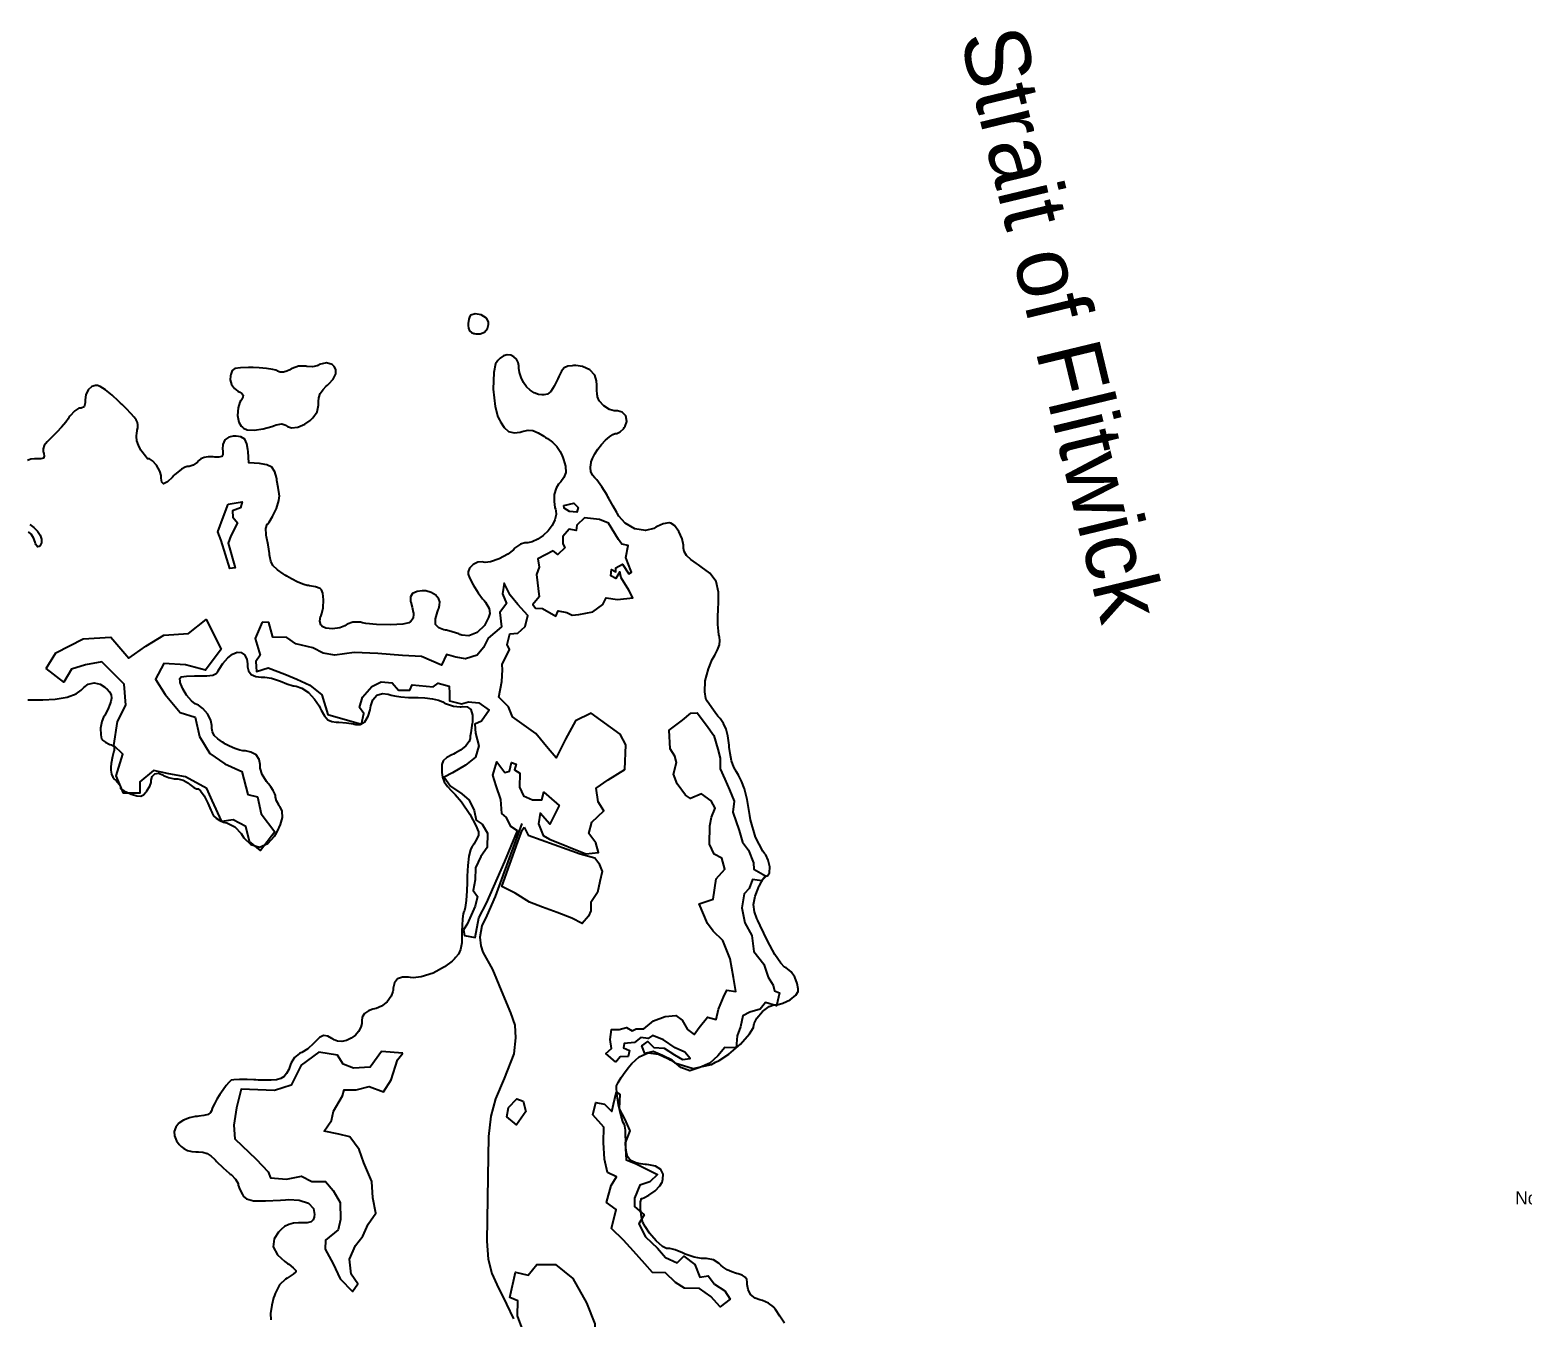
# Model space of a CAD drawing. Extents: x 0 to 24000, y 0 to 24000.
# Drawn here: x 3831 to 6137, y 6531 to 8519 of the extents above; entities that cross this region are included whole.
import ezdxf

# ---------------------------------------------------------------- set-up
doc = ezdxf.new("R2010")
doc.units = 0
for name, color, linetype in [('01B-LandmassTidal', 7, 'Continuous'), ('02-WoodedArea', 7, 'Continuous'), ('03D-BuiltUpIndustrial', 7, 'Continuous'), ('04B-RoadClassC', 7, 'Continuous'), ('08-NamesFeatureBuilt', 7, 'Continuous'), ('08-NamesWaterbodyLarge', 7, 'Continuous')]:
    doc.layers.add(name, color=color, linetype=linetype)

msp = doc.modelspace()

# ---------------------------------------------------------------- linework, layer by layer
at = {"layer": '01B-LandmassTidal'}
for points in [[(4511.1, 8077), (4510.7, 8076.7), (4509.1, 8072.1), (4508.3, 8065.8), (4508.3, 8063.7), (4508.3, 8062.3), (4508.8, 8058.2), (4510.4, 8054.3), (4513.4, 8051.7), (4516.9, 8050.3), (4518.1, 8049.9), (4520.1, 8049.4), (4526.6, 8049.4), (4533.5, 8052.2), (4538, 8057.9), (4539.7, 8064), (4539.7, 8066), (4539.7, 8067.9), (4536.4, 8073.7), (4528.5, 8078.8), (4519, 8080.3), (4512.5, 8078.4)], [(4275.9, 8000.9), (4274.9, 8000.4), (4267.5, 7998.7), (4259, 7999), (4257.4, 7999.4), (4255.5, 7999.8), (4245.9, 7999.6), (4236.3, 7996.2), (4234.3, 7995), (4232.8, 7994.1), (4228, 7991.7), (4222.9, 7990.2), (4218, 7990.6), (4213.7, 7992.1), (4212.4, 7992.7), (4211, 7993.4), (4206.2, 7994.6), (4196.7, 7996.1), (4185.3, 7997.1), (4176.2, 7997.4), (4173.1, 7997.4), (4169, 7997.4), (4156.6, 7997.2), (4147.5, 7995.9), (4143.4, 7992.8), (4141.8, 7988.3), (4141.4, 7986.8), (4140.9, 7984.8), (4140.5, 7978.5), (4142.4, 7971.3), (4147.1, 7965.2), (4152.4, 7961.2), (4154.3, 7960.2), (4155.4, 7959.6), (4158.6, 7957.6), (4160.4, 7955), (4159.9, 7951.7), (4157.8, 7947.7), (4157.1, 7946.4), (4155.6, 7943.8), (4152.9, 7935.2), (4151.9, 7923.7), (4154.1, 7913.2), (4157.7, 7906.8), (4159.4, 7905.3), (4160.9, 7903.9), (4166.8, 7901.5), (4177.4, 7900.6), (4191.5, 7902.8), (4204.8, 7906.5), (4209.2, 7908), (4211.6, 7908.9), (4220.2, 7910.7), (4226.5, 7908.6), (4227.7, 7907.6), (4229.1, 7906.4), (4235.2, 7904.5), (4245, 7905.4), (4255.8, 7910.1), (4264, 7915.9), (4266.5, 7918.2), (4268.4, 7920.1), (4274.7, 7929.2), (4277, 7939.5), (4277, 7942.9), (4277, 7944.9), (4277.6, 7950.8), (4279.8, 7957.2), (4284, 7963.5), (4289, 7968.7), (4290.8, 7970.3), (4293.1, 7972.6), (4299.4, 7979.7), (4303.7, 7987.7), (4303.7, 7994.5), (4301, 7999.3), (4299.8, 8000.5), (4298.3, 8002), (4289.2, 8005), (4278.2, 8002.3)]]:
    msp.add_lwpolyline(points, close=True, dxfattribs=at)
for points in [[(4553, 8006.8), (4550.7, 8003.3), (4548, 7989.7), (4547.1, 7964.2), (4550, 7937.5), (4554.1, 7921.4), (4556.6, 7916.6), (4558.1, 7913.6), (4563.7, 7904.9), (4570.7, 7898.5), (4579.5, 7896.7), (4588.5, 7897.9), (4591.5, 7898.6), (4593.8, 7899.2), (4600.8, 7900.6), (4608.2, 7900.1), (4616.4, 7896.7), (4625, 7891.4), (4627.9, 7889.6), (4630.6, 7887.9), (4638.3, 7882.3), (4645.5, 7875.6), (4650.6, 7868.1), (4653.7, 7861.1), (4654.6, 7858.6), (4655.7, 7855.3), (4658.6, 7845.1), (4659.2, 7835.5), (4656.2, 7827.5), (4651.3, 7821), (4649.5, 7819), (4647.8, 7817.3), (4644, 7811), (4641.2, 7801.4), (4640.9, 7790.4), (4642.3, 7781.5), (4643.2, 7778.6), (4643.8, 7776.8), (4644, 7770.7), (4642.1, 7762.2), (4637.9, 7753.5), (4631.8, 7745.3), (4624.3, 7738), (4616, 7732.2), (4607, 7728.3), (4600.3, 7726.9), (4598.1, 7726.9), (4595.7, 7726.9), (4588.9, 7724.6), (4581.5, 7719.8), (4580.5, 7718.7), (4578.1, 7716), (4569.6, 7709.5), (4556.3, 7702), (4542.9, 7697.5), (4534.4, 7696.5), (4531.9, 7697.1), (4529.8, 7697.5), (4523.4, 7696.7), (4515.8, 7693.2), (4510.4, 7687.5), (4508.3, 7682), (4508.3, 7680.2), (4508.3, 7678.4), (4510.4, 7672.8), (4515.8, 7662), (4523.7, 7649.7), (4530.6, 7640.4), (4533, 7637.5), (4535, 7635.2), (4540.8, 7625.4), (4541.8, 7617.4), (4541.3, 7615.9), (4539.9, 7611.6), (4533.3, 7599.2), (4522.4, 7588.1), (4509.5, 7583.2), (4498.6, 7584.1), (4495.4, 7585.4), (4493.6, 7586), (4483.7, 7589.3), (4474.7, 7591.8), (4473.4, 7592), (4470.7, 7592.6), (4462.9, 7595.3), (4457.9, 7600.6), (4457.8, 7609.4), (4460.8, 7620), (4462.1, 7623.4), (4462.7, 7625.2), (4464.2, 7630.5), (4464.5, 7635.6), (4462.9, 7639.9), (4460.3, 7643.5), (4459.3, 7644.6), (4458.2, 7645.7), (4450.9, 7650.3), (4442.8, 7652.4), (4440.1, 7652.4), (4437.4, 7652.4), (4429.4, 7651.4), (4422.4, 7648.5), (4419.1, 7643.5), (4418.9, 7638), (4419.3, 7636.3), (4419.7, 7635.1), (4421.5, 7627.2), (4423.3, 7619.5), (4423.7, 7618.3), (4423.9, 7616.8), (4423.3, 7610.4), (4419.7, 7605.4), (4418.6, 7604.6), (4416.6, 7603.2), (4407.5, 7601.4), (4388.9, 7600.1), (4366.7, 7600.7), (4350.3, 7602.4), (4344.9, 7603.4), (4341.8, 7604), (4330.2, 7604.3), (4321.4, 7601.1), (4319.8, 7599.9), (4317.6, 7598.4), (4309.8, 7595.4), (4298.6, 7593.8), (4288.4, 7595), (4282.6, 7597.7), (4281.4, 7599.1), (4280.6, 7600.1), (4279, 7605.6), (4280.3, 7612.9), (4281, 7614.8), (4282, 7617.6), (4284, 7626.6), (4284.8, 7638.7), (4283.5, 7649.1), (4281.5, 7654.4), (4280.2, 7655.5), (4279.5, 7656.1), (4272.5, 7658.7), (4263.2, 7660.6), (4261.4, 7660.7), (4259.6, 7660.8), (4254.4, 7662.4), (4245.3, 7666), (4235.3, 7671), (4228, 7675.2), (4225.7, 7676.7), (4222.6, 7678.7), (4213.5, 7685.1), (4206.6, 7691.7), (4203.1, 7698.6), (4201.7, 7705.7), (4201.4, 7708.1), (4201.1, 7710.4), (4199, 7723.9), (4196.7, 7736.1), (4196.3, 7737.9), (4195.9, 7739.8), (4195.7, 7748.7), (4197.8, 7755.4), (4198.6, 7756.3), (4200.8, 7758.9), (4206.1, 7767.3), (4212.2, 7780), (4215.9, 7792.1), (4216.7, 7799.2), (4216.3, 7801.4), (4216.1, 7802.7), (4214.5, 7812.4), (4212.6, 7823.1), (4212.4, 7824.9), (4211.9, 7827.8), (4209.5, 7836.4), (4204.9, 7843.5), (4197.3, 7847.4), (4188.6, 7849), (4185.7, 7849.2), (4169.2, 7850.4), (4168.1, 7868), (4167.8, 7871), (4166.3, 7879.8), (4163, 7887), (4156.9, 7890.6), (4149.7, 7891.5), (4147.3, 7891.5), (4145.1, 7891.5), (4138.5, 7890.1), (4132.5, 7885.7), (4129.2, 7878.6), (4128.6, 7871.5), (4128.9, 7869.2), (4129, 7867.7), (4129.2, 7863.1), (4127.8, 7859.9), (4123.2, 7859), (4116.6, 7859.3), (4114.4, 7859.4), (4112.3, 7859.6), (4106.4, 7859.7), (4100.3, 7858.7), (4095.4, 7856.4), (4092.2, 7853.7), (4091.2, 7852.7), (4090.1, 7851.6), (4083.3, 7846.9), (4077.2, 7844.5), (4075.1, 7844.5), (4074.1, 7844.5), (4071, 7843.4), (4065.5, 7840.4), (4059.5, 7836.1), (4055, 7832.2), (4053.6, 7830.8), (4051.2, 7828.3), (4043.7, 7821.2), (4037.7, 7817.8), (4034.8, 7820.3), (4034, 7826.7), (4034, 7828.8), (4034, 7831), (4031.9, 7837.6), (4026.8, 7846.5), (4020.3, 7853.5), (4015.6, 7856.3), (4014, 7856.3), (4012.8, 7856.3), (4009.5, 7860.4), (4003.8, 7868.1), (4002.6, 7870), (4001.5, 7871.8), (3998.6, 7877.5), (3996.4, 7884.3), (3995.9, 7891.2), (3996.4, 7897.4), (3996.7, 7899.4), (3997, 7900.7), (3997.6, 7904.5), (3997.7, 7908.8), (3997.1, 7912.7), (3995.3, 7916.5), (3992.1, 7921), (3987.2, 7926.5), (3980.4, 7933.5), (3973.5, 7940.3), (3971.2, 7942.5), (3968.1, 7945.7), (3958.4, 7954.7), (3947.9, 7963.3), (3939.8, 7968.3), (3935.5, 7970), (3934, 7970), (3932.2, 7970), (3926.8, 7968.2), (3921.2, 7963.2), (3917.6, 7955.2), (3916.4, 7947.5), (3916.4, 7944.9), (3916.4, 7942.9), (3914.7, 7937), (3910.1, 7934.7), (3908.5, 7934.7), (3906.5, 7934.7), (3900.3, 7930.7), (3892.7, 7922.3), (3891.3, 7920.2), (3890.2, 7918.4), (3886.4, 7913.2), (3880, 7905.3), (3872.9, 7897.5), (3867.7, 7892.4), (3865.8, 7890.8), (3863.7, 7888.9), (3857.5, 7883), (3852.9, 7877.1), (3851.3, 7871.9), (3851.7, 7867.5), (3852.1, 7866.1), (3852.4, 7864.8), (3853.1, 7860.7), (3852.1, 7857.8), (3848.1, 7856.5), (3842.3, 7856.3), (3840.3, 7856.3), (3838.4, 7856.3), (3832.4, 7855.8), (3827.3, 7853.9)], [(4891.4, 7667), (4881.6, 7679.7), (4868.5, 7689.8), (4863.9, 7692.8), (4861, 7694.8), (4852.3, 7701.1), (4845.5, 7707.4), (4842.2, 7713.3), (4841.2, 7718.5), (4841.2, 7720.2), (4841.1, 7723.4), (4839, 7732.8), (4833.9, 7744.5), (4826.9, 7753.3), (4821.2, 7757.2), (4819.2, 7757.5), (4818.1, 7757.7), (4809.8, 7756.1), (4800.2, 7752.2), (4798.4, 7751.2), (4794.9, 7749.1), (4782.5, 7746), (4766, 7748.3), (4750.6, 7757.3), (4740.8, 7768.2), (4738.5, 7772.4), (4737.8, 7773.6), (4732.3, 7783.4), (4725.6, 7795.5), (4724.3, 7797.9), (4723, 7800.2), (4714.9, 7813.1), (4706.8, 7824.2), (4705.5, 7825.7), (4704.2, 7827.1), (4700.6, 7831.5), (4698, 7836.9), (4697.2, 7842.8), (4697.8, 7848.5), (4698.1, 7850.4), (4698.4, 7852), (4700.2, 7856.8), (4703.9, 7864), (4708.8, 7871.6), (4714.5, 7878.8), (4720.5, 7885.4), (4726.5, 7890.6), (4731.9, 7894.2), (4735.4, 7895.5), (4736.5, 7895.5), (4738.2, 7895.5), (4743.2, 7898.3), (4748.6, 7903.6), (4749.4, 7904.9), (4750.8, 7907), (4753.2, 7914.4), (4751.8, 7922.7), (4746, 7928.5), (4738.9, 7930.7), (4736.5, 7930.7), (4734, 7930.7), (4726.7, 7932.9), (4717.7, 7938.4), (4710.9, 7946), (4708, 7952.2), (4707.9, 7954.3), (4707.8, 7955.4), (4707.3, 7963.4), (4706.8, 7972.6), (4706.7, 7974.3), (4706.6, 7977.1), (4703.9, 7985.5), (4696.3, 7994), (4685.1, 7999.3), (4674.5, 8000.7), (4671, 8000.5), (4668.9, 8000.4), (4662.4, 7999.4), (4656.7, 7997), (4652.5, 7992.1), (4649.2, 7985.8), (4648.3, 7983.7), (4646.6, 7979.9), (4641.3, 7968.6), (4636.1, 7960.3), (4630.8, 7956.6), (4625.4, 7955.6), (4623.6, 7955.4), (4621.9, 7955.3), (4616.8, 7955.9), (4610.2, 7958.4), (4604, 7962.4), (4598.4, 7967.9), (4593.6, 7974.6), (4590, 7982), (4587.6, 7990.1), (4586.7, 7996.5), (4586.7, 7998.6), (4586.7, 8000.3), (4585.7, 8005.3), (4583, 8010.6), (4579, 8014.3), (4574, 8016.5), (4568.5, 8016.9), (4562.9, 8015.5), (4557.6, 8012.2), (4554, 8008.3), (4553, 8006.8)], [(3830.7, 7755.3), (3837.3, 7750.5), (3842.8, 7744.7), (3846.8, 7738.5), (3849, 7732.3), (3848.9, 7726.6), (3847.1, 7722.7), (3846.2, 7721.8), (3845.6, 7721.2), (3842.6, 7720.5), (3840.3, 7724), (3839.9, 7725.3), (3839.2, 7727.6), (3836.5, 7734.3), (3832.9, 7740.4), (3828.7, 7744)], [(4997, 6521.3), (4990, 6532.3), (4983.1, 6542.4), (4980.7, 6545.7), (4980, 6546.9), (4972.5, 6552.6), (4963, 6556.7), (4961.1, 6557.1), (4958.7, 6557.5), (4951.5, 6560.2), (4944.7, 6565.6), (4940.8, 6573.4), (4939.6, 6581.1), (4939.6, 6583.7), (4939.6, 6585), (4938.9, 6589), (4936.5, 6592.6), (4931.5, 6595.5), (4925.2, 6597.7), (4923.1, 6598.2), (4921.2, 6598.7), (4915.8, 6600.7), (4908.6, 6604.1), (4902.3, 6608), (4898.6, 6610.9), (4897.6, 6612), (4896, 6613.7), (4887.3, 6619.3), (4876.5, 6621.4), (4872.9, 6621.4), (4869, 6621.4), (4857.2, 6623.7), (4843.7, 6628.2), (4841.6, 6629.2), (4839.4, 6630.3), (4827.9, 6634.7), (4819.6, 6637.1), (4816.9, 6637.1), (4814.8, 6637.1), (4808.7, 6640.2), (4798.8, 6648.5), (4788.6, 6660.5), (4781.6, 6671), (4779.6, 6674.7), (4778.3, 6677.1), (4776.1, 6685.2), (4774.3, 6697.9), (4774.5, 6709), (4775.9, 6714), (4776.9, 6714.3), (4779.6, 6715.2), (4787.3, 6719.1), (4797, 6726.1), (4804.6, 6733.9), (4808.1, 6739.4), (4808.6, 6741.3), (4809.2, 6743.8), (4809.5, 6751.7), (4806, 6759), (4797.6, 6763.8), (4787.4, 6766.1), (4783.9, 6766.4), (4781.6, 6766.7), (4774.6, 6767.6), (4767.2, 6769.2), (4761.5, 6771.6), (4757.4, 6774.8), (4754.6, 6779.2), (4752.9, 6785), (4752, 6792.4), (4751.8, 6799.4), (4751.8, 6801.7), (4751.8, 6804.1), (4751.6, 6811.1), (4751.2, 6819.4), (4750.5, 6825.7), (4749.8, 6828.6), (4749.4, 6829.1), (4748, 6831.5), (4744.8, 6841), (4740.6, 6858.6), (4737.9, 6876.1), (4737.2, 6885.6), (4737.7, 6888), (4738, 6889.3), (4739.9, 6893.5), (4744.4, 6901.2), (4750.6, 6909.9), (4755.8, 6916.5), (4757.7, 6918.5), (4761, 6922.4), (4772.6, 6932.8), (4786.6, 6938.9), (4802.1, 6937.1), (4816.6, 6930.3), (4821.2, 6927.6), (4827.4, 6923.6), (4855.7, 6915.1), (4884.3, 6921.1), (4890.6, 6924.4), (4895.9, 6927.2), (4910.9, 6937.2), (4929.3, 6952.6), (4943.1, 6968.2), (4949, 6978.1), (4949.8, 6981.6), (4950.3, 6984.5), (4954.5, 6992.4), (4963, 7002.7), (4973.1, 7010.4), (4980.3, 7013.4), (4982.7, 7013.4), (4985.6, 7013.4), (4994.5, 7015.6), (5005.9, 7021), (5014.6, 7028.1), (5018, 7033.6), (5018, 7035.4), (5018, 7038.1), (5016.7, 7046.1), (5013, 7055.7), (5007.2, 7064), (5001.6, 7068.9), (4999.6, 7070.2), (4997.2, 7071.6), (4991.4, 7077.4), (4982.1, 7090.7), (4970.6, 7112.2), (4959.3, 7135.7), (4955.6, 7143.5), (4954.2, 7146.7), (4950.7, 7156.6), (4949.3, 7168.3), (4951.7, 7181), (4956.2, 7193), (4958, 7196.9), (4958.8, 7198.6), (4963.7, 7206.7), (4968.6, 7211.9), (4969.4, 7212.2), (4970.7, 7212.7), (4973.7, 7217.2), (4974.5, 7226.1), (4972, 7236.8), (4968, 7244.8), (4966.2, 7247.1), (4963.4, 7250.6), (4952, 7272.1), (4944.5, 7299.2), (4943.5, 7305.5), (4942.5, 7311.7), (4939.1, 7330.5), (4935.4, 7346.8), (4930.8, 7358.7), (4926, 7367.7), (4924.3, 7370.5), (4922.8, 7372.9), (4919, 7380.1), (4915.3, 7390.1), (4912.9, 7401.3), (4911.6, 7411.2), (4911.3, 7414.5), (4911, 7418), (4909.6, 7428.7), (4907, 7439.1), (4902.6, 7447.9), (4897.5, 7455.3), (4895.6, 7457.6), (4894.2, 7459.3), (4889.9, 7464.7), (4884.5, 7472), (4879.9, 7478.5), (4877.5, 7482.2), (4876.9, 7483.4), (4875.4, 7486.4), (4873.7, 7496.6), (4874.7, 7513.5), (4879.5, 7532.3), (4885.3, 7546.4), (4887.8, 7550.9), (4889.4, 7553.5), (4893.6, 7561.4), (4896.6, 7569.3), (4897.3, 7576.1), (4896.5, 7581.3), (4896, 7583), (4895.5, 7584.7), (4894.8, 7590.2), (4894.2, 7600.8), (4894.1, 7613.4), (4894.3, 7623.3), (4894.5, 7626.5), (4894.9, 7632.5), (4895, 7650.7), (4891.4, 7667)], [(3827.7, 7484.2), (3840.4, 7484.2), (3844.6, 7484.2), (3850.9, 7484.3), (3869.9, 7485.3), (3888.7, 7488.3), (3902.3, 7493.6), (3910.3, 7499.2), (3912.4, 7501.5), (3914.4, 7503.5), (3921.3, 7508.4), (3930.3, 7510.8), (3939.4, 7508.7), (3946.8, 7503.9), (3948.9, 7501.9), (3950.2, 7500.6), (3954.1, 7496.5), (3956.6, 7491.8), (3957.1, 7486.8), (3956.1, 7481.9), (3955.6, 7480.3), (3955.2, 7478.7), (3951.5, 7469.2), (3946.9, 7460.7), (3946.2, 7459.5), (3944.8, 7457.7), (3942.1, 7451), (3940.2, 7440.5), (3940.4, 7430.3), (3941.9, 7424.3), (3943, 7422.7), (3943.4, 7422.1), (3947.6, 7418.7), (3953.5, 7415.6), (3954.8, 7415.2), (3956.4, 7414.8), (3961.1, 7411.8), (3961.5, 7407.4), (3961.1, 7406.2), (3960.7, 7405.2), (3958.5, 7396.8), (3956.6, 7386), (3956.4, 7383.9), (3956.2, 7381.8), (3956, 7375.8), (3956.9, 7369.7), (3959.1, 7364.9), (3962, 7361.7), (3963, 7360.7), (3964.2, 7359.7), (3968.9, 7354.1), (3971.2, 7350), (3971.2, 7348.6), (3971.2, 7347.4), (3976, 7343.8), (3985.2, 7339.5), (3987.3, 7338.8), (3989.6, 7338.1), (3996.5, 7336), (4002.2, 7335.4), (4006.4, 7337.4), (4009.8, 7341), (4010.8, 7342.3), (4011.9, 7343.6), (4016.2, 7350.8), (4018.3, 7356.5), (4018.3, 7358.4), (4018.3, 7360.2), (4019.9, 7365.7), (4024.1, 7370.1), (4029.9, 7371.1), (4035, 7369.2), (4036.3, 7368.2), (4037.3, 7367.4), (4045.3, 7364.1), (4053.9, 7362.3), (4056.7, 7362.3), (4059.5, 7362.3), (4067.8, 7360.2), (4075.9, 7355.6), (4077.1, 7354.5), (4078.2, 7353.4), (4084.1, 7349), (4088.6, 7346.6), (4090, 7346.6), (4091.1, 7346.6), (4094.5, 7343.8), (4100.2, 7336.1), (4106.2, 7324.6), (4110.7, 7314.1), (4112, 7310.6), (4112.5, 7309.2), (4114.6, 7305.3), (4118.7, 7301.3), (4124.5, 7297.9), (4130.4, 7295.5), (4132.4, 7294.9), (4135.3, 7294.1), (4147.5, 7287.9), (4157.3, 7277.9), (4159, 7275.3), (4161.7, 7271.3), (4172.3, 7260.9), (4185.6, 7256.5), (4198.7, 7262.2), (4208.9, 7273.7), (4211.6, 7278), (4213.5, 7281.3), (4218.4, 7291.6), (4221.4, 7302.8), (4220.7, 7312.3), (4217.7, 7318.9), (4216.3, 7320.8), (4215.5, 7321.9), (4212.2, 7328.4), (4210.4, 7333.8), (4210.4, 7335.7), (4210.4, 7336.6), (4209.5, 7339.3), (4207, 7344.3), (4203.3, 7350.1), (4199.9, 7354.3), (4198.6, 7355.6), (4196.7, 7357.9), (4189.8, 7368.9), (4186.9, 7378.7), (4186.9, 7381.9), (4186.9, 7384.4), (4185.3, 7392), (4180.5, 7399.3), (4172.5, 7403.7), (4164.2, 7405.3), (4161.4, 7405.4), (4159.9, 7405.4), (4155.4, 7406.4), (4147.7, 7409), (4139.3, 7412.7), (4133.2, 7416), (4131.2, 7417.2), (4128.7, 7418.8), (4121.5, 7423.8), (4115.8, 7429.3), (4113.1, 7434.8), (4112.4, 7440.1), (4112.4, 7441.9), (4112.4, 7444.5), (4110.7, 7452.4), (4105.9, 7462.2), (4098.5, 7470.7), (4091.5, 7475.9), (4088.9, 7477.2), (4086.6, 7478.3), (4080.7, 7482.9), (4073.2, 7491.3), (4067.2, 7501.1), (4064, 7508.7), (4063.4, 7511.3), (4063, 7512.7), (4062.5, 7517), (4064.9, 7519.9), (4073.1, 7520.9), (4085.5, 7521.1), (4089.7, 7521.1), (4093.3, 7521.1), (4104.5, 7521.4), (4113.7, 7522.5), (4119.1, 7524.9), (4121.6, 7527.8), (4122.2, 7528.9), (4123.7, 7531.9), (4129.2, 7540.5), (4136.7, 7549.2), (4144.2, 7554.9), (4151.4, 7557.7), (4157.7, 7557.4), (4162.7, 7554), (4166.1, 7547.2), (4167.3, 7539.7), (4167.3, 7537.2), (4167.3, 7535.2), (4168.7, 7529), (4173, 7523.4), (4180.3, 7520.2), (4188.2, 7519.1), (4190.8, 7519.1), (4194.2, 7519.1), (4204.5, 7517.5), (4215.1, 7514.4), (4216.7, 7513.6), (4218.2, 7512.9), (4228, 7509), (4237.8, 7506.1), (4239.4, 7505.8), (4242.5, 7505.2), (4251.4, 7502.2), (4261.6, 7495.6), (4270.8, 7485.5), (4277.8, 7475), (4279.8, 7471.3), (4281.3, 7468.4), (4286.2, 7459.8), (4291.5, 7453.5), (4297.6, 7450.7), (4304.2, 7449.9), (4306.4, 7449.7), (4308.6, 7449.7), (4320.5, 7448.6), (4331, 7447), (4332.3, 7446.6), (4334.4, 7446), (4341.4, 7446.2), (4348.5, 7450.4), (4353.9, 7459), (4356.8, 7468.8), (4357.4, 7472.1), (4357.9, 7475.2), (4361, 7484.3), (4367.2, 7491.6), (4376, 7494.2), (4384.8, 7493), (4387.6, 7492.1), (4389.2, 7491.5), (4394.5, 7490.4), (4404.3, 7489.1), (4415.8, 7488.1), (4424.6, 7487.8), (4427.6, 7487.8), (4431.1, 7487.8), (4441.5, 7487.4), (4452.9, 7486), (4462.4, 7483.6), (4469, 7481), (4471.1, 7479.9), (4473.4, 7478.7), (4485.4, 7474.4), (4495.8, 7473.3), (4497.4, 7473.7), (4499.6, 7474.1), (4506.7, 7473.7), (4512.5, 7469.4), (4515, 7460.7), (4514.7, 7450.4), (4514.2, 7447), (4513.8, 7444.6), (4512.3, 7433.5), (4511.5, 7428.1), (4511.5, 7426.2), (4511.5, 7424.6), (4509.7, 7419.7), (4504.7, 7413), (4496.6, 7406.5), (4488.4, 7401.7), (4485.6, 7400.4), (4482.9, 7399.1), (4475.1, 7395), (4469.7, 7390.3), (4467.7, 7384.3), (4467.5, 7376.9), (4467.6, 7374.5), (4467.6, 7372.1), (4468.4, 7364.8), (4470.9, 7357.4), (4476.1, 7350.3), (4482.6, 7343.6), (4484.8, 7341.5), (4488.4, 7338.1), (4497.9, 7326.6), (4510.6, 7307.9), (4520.2, 7290.1), (4524, 7280.4), (4524, 7277.2), (4524, 7275.4), (4521.7, 7269.8), (4517, 7261.6), (4515.8, 7260), (4514.6, 7258.2), (4511.7, 7252.5), (4509.1, 7242.8), (4507.5, 7228.3), (4506.9, 7211.8), (4506.8, 7206.3), (4506.7, 7202.1), (4506.1, 7189.3), (4505, 7174.5), (4503.6, 7163.6), (4502.5, 7158.8), (4502.1, 7158.1), (4501.6, 7157.3), (4500.7, 7153.7), (4499.6, 7145.9), (4498.8, 7135.8), (4498.5, 7127.2), (4498.5, 7124.4), (4498.5, 7120.5), (4498.2, 7108.9), (4496.6, 7098.9), (4493.3, 7091.6), (4488.8, 7086.1), (4487.2, 7084.4), (4483.7, 7080.8), (4471.9, 7071.8), (4454.1, 7062.2), (4435.7, 7056.4), (4423.1, 7054.9), (4419, 7055.3), (4415.9, 7055.7), (4406.6, 7055.9), (4398.8, 7053.4), (4394.4, 7047.1), (4392.6, 7038.9), (4392.3, 7036.1), (4392, 7033.7), (4389.4, 7026.4), (4383.2, 7017.9), (4374.4, 7011.4), (4366.2, 7007.8), (4363.3, 7007.1), (4360.9, 7006.5), (4354.1, 7003.9), (4348, 6999.7), (4344.7, 6994), (4343.7, 6988.3), (4343.7, 6986.4), (4343.7, 6984.5), (4342.4, 6978.9), (4339, 6972.1), (4333.9, 6966.2), (4327.6, 6961.5), (4320.5, 6958.2), (4313.2, 6956.7), (4306.2, 6957.2), (4301.2, 6959.1), (4299.8, 6960.1), (4297.8, 6961.4), (4291.6, 6964.8), (4284.9, 6965.6), (4278.5, 6962.5), (4272.6, 6957), (4270.8, 6955), (4269.4, 6953.4), (4260.3, 6945.5), (4251.1, 6939.5), (4249.6, 6938.9), (4247.7, 6938.1), (4240, 6932), (4234.6, 6923.4), (4233.9, 6921.3), (4233.2, 6919.3), (4230.9, 6913.4), (4227.7, 6907.2), (4223.7, 6902.7), (4218.7, 6899.5), (4212.2, 6897.5), (4203.9, 6896.6), (4193.4, 6896.6), (4183.5, 6897.1), (4180.2, 6897.4), (4176.8, 6897.6), (4166.6, 6898), (4154.8, 6898), (4146.1, 6897.6), (4142.4, 6897), (4141.8, 6896.6), (4140.9, 6895.9), (4138.5, 6893.5), (4134.3, 6888.4), (4129.6, 6881.9), (4124.7, 6874.7), (4120.1, 6867.3), (4116.2, 6860.5), (4113.3, 6854.7), (4112.1, 6851.8), (4112, 6850.7), (4111.8, 6849.7), (4110.3, 6846.8), (4106.7, 6844), (4099.9, 6842.2), (4091.9, 6841.1), (4089.3, 6840.9), (4086.4, 6840.6), (4077.8, 6838.8), (4068.4, 6835.2), (4061.1, 6830.3), (4056.3, 6824.4), (4054, 6817.8), (4054.3, 6810.7), (4057.4, 6803.2), (4061.7, 6797.5), (4063.4, 6795.8), (4064.6, 6794.6), (4068.7, 6791.2), (4074.4, 6788.2), (4081.1, 6786.5), (4087.2, 6786), (4089.3, 6786), (4091.5, 6786), (4098.1, 6785.5), (4105.1, 6783.5), (4111.2, 6779.6), (4116.3, 6774.8), (4117.9, 6773.1), (4119.5, 6771.3), (4129.6, 6761.6), (4139.1, 6753.1), (4140.6, 6751.9), (4142.1, 6750.9), (4148.6, 6743.9), (4152.6, 6737), (4152.8, 6735.9), (4152.9, 6734.9), (4155.3, 6727.9), (4159.3, 6720.3), (4160.2, 6719), (4161.3, 6717.4), (4165.9, 6713.4), (4176.3, 6710.6), (4195, 6710.3), (4218.3, 6711.4), (4226.1, 6711.9), (4231.3, 6712.3), (4247, 6711.6), (4261.6, 6707.1), (4269.5, 6698.7), (4270.9, 6689.4), (4270.4, 6686.5), (4270.1, 6685), (4268.7, 6680.9), (4265.6, 6677.8), (4259.5, 6676.5), (4251.5, 6676.3), (4248.8, 6676.3), (4246.2, 6676.3), (4238.5, 6675.8), (4231, 6674.1), (4224.5, 6670.6), (4219.4, 6666.4), (4217.9, 6664.9), (4215, 6662), (4208.3, 6651.7), (4206.9, 6639.3), (4213.8, 6626.9), (4225.1, 6616.7), (4229.2, 6613.9), (4230.9, 6612.8), (4238, 6606.8), (4241.8, 6603), (4241.8, 6601.8), (4241.8, 6600.7), (4237.9, 6597.3), (4230.3, 6591.9), (4228.4, 6590.8), (4226.1, 6589.4), (4216.9, 6580.6), (4210, 6567.5), (4208.8, 6564.2), (4207.6, 6560.5), (4204.7, 6549.4), (4202.8, 6536.5), (4203.2, 6526.9)]]:
    msp.add_lwpolyline(points, dxfattribs=at)
at = {"layer": '02-WoodedArea'}
for points in [[(4137.2, 7786.7), (4159.2, 7790.3), (4156.7, 7780.6), (4143.9, 7776), (4144.4, 7766.3), (4151.6, 7757.6), (4141.3, 7737.6), (4137.2, 7726.3), (4148, 7688), (4139.8, 7687), (4133.1, 7709), (4126.5, 7730.4), (4121.4, 7743.7), (4130.1, 7767.3)], [(4656.2, 7784.5), (4671.5, 7787.9), (4678, 7781.1), (4675.9, 7774.3), (4665, 7775), (4656.5, 7780.4)], [(4639.4, 7714.6), (4615.9, 7702), (4618, 7689), (4613.9, 7678.1), (4618, 7643.3), (4608.1, 7631.4), (4612.5, 7625.9), (4623.1, 7625.6), (4643.9, 7613.3), (4647.3, 7621.5), (4660.9, 7619.4), (4669.1, 7615), (4679.3, 7616), (4700.8, 7620.1), (4716.2, 7631.7), (4721.3, 7641.9), (4739, 7639.2), (4762.9, 7641.9), (4756.4, 7653.9), (4744.8, 7672.6), (4742.4, 7682.2), (4736.6, 7671.9), (4728.8, 7675.7), (4729.5, 7685.6), (4736.3, 7682.2), (4736.6, 7688.3), (4746.5, 7693.8), (4756.4, 7679.1), (4760.8, 7681.5), (4754.7, 7695.8), (4752, 7704), (4755.4, 7722.8), (4745.5, 7724.8), (4740.4, 7732), (4725, 7757.2), (4711.4, 7763), (4687.9, 7765.4), (4675.9, 7754.1), (4674.9, 7745.6), (4664.3, 7747.7), (4654.5, 7736.4), (4654.5, 7725.8), (4657.5, 7719), (4646.6, 7708.8)], [(4189.9, 7604.1), (4179.2, 7579), (4186.9, 7553.4), (4180.2, 7543.7), (4181.2, 7528.3), (4199.1, 7533.5), (4224.7, 7523.7), (4243.6, 7516.1), (4263.6, 7506.9), (4282, 7492), (4291.2, 7461.8), (4343.4, 7446.5), (4346.9, 7463.4), (4340.3, 7472.6), (4344.9, 7488.4), (4359.2, 7504.8), (4374, 7512), (4390.9, 7510.4), (4400.6, 7499.2), (4418, 7499.2), (4421.6, 7507.4), (4454.3, 7504.3), (4462, 7509.9), (4478.9, 7505.3), (4479.4, 7494.1), (4479.4, 7482.8), (4497.8, 7478.2), (4508.6, 7481.3), (4524.9, 7479.7), (4540.8, 7468.5), (4529, 7451.1), (4518.3, 7446.5), (4519.8, 7432.7), (4524.9, 7413.2), (4519.8, 7395.8), (4504, 7383.5), (4484, 7371.3), (4471.2, 7364.6), (4480.9, 7350.8), (4498.3, 7339), (4509.6, 7329.3), (4517.3, 7313.5), (4520.8, 7298.6), (4530, 7292.5), (4538.2, 7278.2), (4537.7, 7256.2), (4528, 7242.3), (4519.8, 7224.9), (4518.8, 7206.5), (4516.2, 7189.6), (4522.9, 7180.4), (4519.3, 7165.6), (4506.5, 7138), (4500.9, 7128.8), (4502.4, 7120.1), (4518.8, 7117), (4524.9, 7147.7), (4536.7, 7170.2), (4564.8, 7234.7), (4584.3, 7282.2), (4574, 7288.9), (4567.4, 7302.7), (4560.2, 7308.9), (4558.7, 7330.3), (4551.5, 7351.3), (4546.4, 7367.7), (4552.5, 7388.7), (4564.8, 7372.3), (4572, 7374.3), (4575, 7387.6), (4582.2, 7385.1), (4579.7, 7376.4), (4588.3, 7370.8), (4587.8, 7349.3), (4593.5, 7336), (4607.8, 7329.8), (4622.1, 7329.8), (4625.2, 7341.6), (4632.8, 7334.9), (4648.7, 7321.1), (4643.6, 7310.9), (4634.4, 7292), (4619.5, 7309.4), (4617, 7293), (4624.1, 7274.6), (4633.9, 7268.9), (4690.1, 7246.4), (4709.6, 7248.5), (4705.5, 7263.3), (4694.7, 7277.6), (4699.3, 7295.5), (4717.7, 7312.9), (4709.1, 7326.8), (4706, 7347.7), (4724.4, 7360.5), (4750.5, 7376.9), (4752, 7414.8), (4743.3, 7431.1), (4698.3, 7463.9), (4674.3, 7451.6), (4658.4, 7423.5), (4644.1, 7394.8), (4631.8, 7409.1), (4612.9, 7432.2), (4576.6, 7458.2), (4570.4, 7473.6), (4555.6, 7488.4), (4560.2, 7512.5), (4561.2, 7530.4), (4560.7, 7539.1), (4572, 7562.1), (4568.4, 7569.8), (4572.5, 7586.2), (4584.8, 7587.2), (4596.5, 7597.4), (4600.6, 7614.3), (4584.8, 7631.7), (4573, 7646), (4563.8, 7664.4), (4561.2, 7648.1), (4567.4, 7633.2), (4557.1, 7619.4), (4559.7, 7596.9), (4539.2, 7579.5), (4532.1, 7565.2), (4522.4, 7553.4), (4504, 7547.8), (4489.1, 7550.3), (4474.8, 7554.4), (4474.8, 7554.4), (4467.1, 7537.6), (4435.9, 7551.4), (4406.8, 7552.9), (4368.9, 7556), (4332.1, 7557.5), (4302.4, 7553.4), (4284, 7556.5), (4268.2, 7564.7), (4242.1, 7570.8), (4228.3, 7580.5), (4206.3, 7581), (4200.1, 7603.6)], [(3856.1, 7532.6), (3871, 7556.7), (3913.6, 7578.6), (3956.2, 7580.9), (3983.8, 7548.7), (3983.8, 7548.7), (4010.3, 7567.1), (4037.9, 7584.4), (4075.9, 7586.7), (4103.5, 7608.5), (4126.5, 7562.5), (4102.3, 7530.3), (4071.3, 7538.3), (4037.9, 7540.6), (4025.2, 7516.4), (4040.2, 7492.3), (4063.2, 7464.6), (4086.2, 7457.7), (4093.1, 7427.8), (4109.2, 7401.3), (4132.3, 7385.2), (4158.7, 7373.7), (4167.9, 7338), (4182.9, 7334.6), (4188.6, 7308.1), (4209.4, 7280.5), (4187.5, 7251.7), (4170.2, 7265.5), (4164.5, 7288.5), (4144.9, 7298.9), (4127.7, 7296.6), (4112.7, 7328.8), (4104.6, 7347.2), (4071.3, 7365.6), (4045.9, 7370.2), (4021.8, 7374.9), (4001.1, 7357.6), (4001.1, 7340.3), (3975.7, 7340.3), (3964.2, 7366.8), (3974.6, 7400.2), (3960.8, 7414), (3966.5, 7450.8), (3979.2, 7476.2), (3976.9, 7508.4), (3942.4, 7542.9), (3917.1, 7538.3), (3895.2, 7531.4), (3883.7, 7511.8)], [(4736.2, 6924.5), (4721.2, 6937.8), (4729.7, 6945.6), (4727.7, 6959.6), (4729.7, 6975.3), (4741.7, 6975.3), (4752.9, 6978), (4761.5, 6972.9), (4767.9, 6976), (4779.9, 6976), (4794.5, 6988.6), (4812.6, 6995.1), (4829, 6996.8), (4838.9, 6989.6), (4847, 6975.3), (4857.3, 6967.5), (4865.1, 6978.4), (4878.1, 6994.4), (4891.7, 6990.7), (4894.8, 7006.4), (4903, 7025.1), (4908.1, 7035.7), (4921.7, 7033.6), (4918.3, 7055.5), (4913.2, 7084.1), (4901.6, 7112.8), (4886.6, 7127.1), (4878.1, 7139), (4865.4, 7169.4), (4886.6, 7176.6), (4891.4, 7207.9), (4904.7, 7222.6), (4900.2, 7239.7), (4888.3, 7246.1), (4881.1, 7261.5), (4881.5, 7289.5), (4884.2, 7303.1), (4890, 7317.1), (4883.9, 7328.3), (4868.9, 7338.9), (4851.8, 7331.8), (4844, 7336.9), (4831.4, 7354.6), (4825.6, 7369.3), (4830.3, 7387.7), (4827.6, 7397.2), (4820.4, 7408.8), (4818.7, 7437.2), (4839.5, 7452.8), (4852.2, 7463.8), (4862, 7464.4), (4876.4, 7445), (4888, 7429), (4894.1, 7408.2), (4897.5, 7394.2), (4897.5, 7377.5), (4904.7, 7361.8), (4912.2, 7345.4), (4919.3, 7327.7), (4917.3, 7310.6), (4927.2, 7282.3), (4932.3, 7264.6), (4941.5, 7251.9), (4949, 7232.5), (4949.7, 7222.9), (4967.7, 7212.4), (4961.9, 7204.9), (4947.6, 7206.9), (4942.2, 7192.9), (4934.7, 7184.7), (4931.3, 7162.9), (4936, 7140.1), (4946.6, 7120.3), (4949.7, 7095.4), (4965, 7075.9), (4971.8, 7055.8), (4979.7, 7043.5), (4981.4, 7034.7), (4989.2, 7031.9), (4984.8, 7011.5), (4967.7, 7016.6), (4959.2, 7006.7), (4943.5, 7001.9), (4932.6, 6996.1), (4928.9, 6979.1), (4923.8, 6965.1), (4922.1, 6946.7), (4905, 6947.3), (4893.8, 6934.4), (4881.8, 6923.1), (4866.1, 6916.3), (4850.8, 6911.5), (4836.8, 6916.6), (4823.5, 6927.9), (4808.5, 6935.1), (4794.2, 6940.9), (4781.2, 6937.8), (4776.5, 6949.7), (4786, 6956.6), (4795.2, 6947.3), (4810.9, 6946.3), (4827.3, 6936.1), (4839.5, 6928.9), (4851.1, 6930.3), (4842.9, 6940.2), (4827.9, 6946.7), (4810.2, 6959.3), (4793.2, 6965.8), (4786.3, 6961), (4775.1, 6962.7), (4765.2, 6955.2), (4749.2, 6953.5), (4748.2, 6947), (4757.4, 6942.9), (4755.3, 6933.4), (4743, 6933)], [(4407.3, 6938.8), (4374.1, 6941.3), (4356.7, 6916.8), (4331.1, 6915.2), (4315.3, 6921.4), (4306.1, 6935.7), (4277.4, 6940.3), (4250.3, 6919.8), (4234.5, 6889.1), (4208.9, 6880.9), (4157.7, 6883), (4150.1, 6854.3), (4146, 6827.2), (4147.5, 6806.2), (4180.8, 6775), (4199.2, 6755.1), (4202.7, 6745.9), (4227.3, 6743.8), (4250.8, 6748.4), (4266.7, 6740.2), (4287.6, 6740.2), (4299.4, 6726.4), (4310.2, 6708), (4311.2, 6681.4), (4307.6, 6665.5), (4287.6, 6649.7), (4287.1, 6635.9), (4299.4, 6613.4), (4310.2, 6589.8), (4329.6, 6570.4), (4337.8, 6582.1), (4327.5, 6597), (4325, 6620.5), (4334.2, 6641.5), (4345.4, 6655.8), (4353.6, 6674.7), (4365.4, 6691.6), (4360.8, 6715.2), (4359.3, 6740.2), (4347, 6769.4), (4339.8, 6789.9), (4325.5, 6809.3), (4308.6, 6813.4), (4285.6, 6818), (4296.9, 6834.4), (4300.4, 6849.2), (4314.2, 6872.8), (4316.8, 6882), (4335.2, 6882), (4355.2, 6887.1), (4377.2, 6878.9), (4389.4, 6897.3), (4399.1, 6928.5)], [(4742.8, 6875.2), (4741.8, 6852.7), (4750, 6837.3), (4758.2, 6818.4), (4751, 6800), (4752.6, 6773.9), (4767.9, 6767.7), (4800.6, 6750.9), (4788.9, 6739.6), (4773.5, 6734.5), (4765.4, 6714.5), (4765.4, 6701.7), (4780.2, 6688.9), (4772, 6675.1), (4782.2, 6654.7), (4800.6, 6637.3), (4813.4, 6622.9), (4831.3, 6614.8), (4841.6, 6625), (4858.4, 6612.2), (4866.1, 6592.8), (4878.9, 6594.8), (4889.1, 6582), (4905, 6571.3), (4913.2, 6558.5), (4897.8, 6546.7), (4883, 6562.6), (4865.6, 6574.9), (4842.6, 6575.4), (4828.8, 6584.1), (4813.4, 6599.4), (4793, 6599.9), (4781.2, 6613.2), (4763.8, 6632.7), (4748.5, 6649.6), (4729.5, 6668), (4736.7, 6697.1), (4721.9, 6707.9), (4729, 6734), (4737.2, 6747.8), (4723.4, 6754.4), (4718.8, 6774.9), (4717.3, 6800.5), (4717.8, 6824.5), (4700.9, 6843.5), (4705.5, 6862.4), (4718.8, 6859.8), (4730.1, 6848.6), (4734.2, 6866.5), (4737.2, 6878.3)], [(4593, 6864.6), (4597.6, 6848.7), (4582.8, 6827.7), (4567.9, 6840), (4570.5, 6854.8), (4583.3, 6868.1)], [(4598.9, 6494.5), (4584.3, 6532.8), (4585.1, 6555.9), (4572.8, 6561.2), (4581.2, 6600.4), (4601.2, 6595.8), (4614.2, 6611.9), (4643.4, 6611.9), (4670.2, 6590.4), (4690.9, 6552.8), (4704, 6520.6), (4704, 6505.2), (4689.4, 6488.3), (4668.7, 6478.3), (4642.6, 6489.1), (4615, 6494.5)]]:
    msp.add_lwpolyline(points, close=True, dxfattribs=at)
at = {"layer": '03D-BuiltUpIndustrial'}
msp.add_lwpolyline([(4594.7, 7287.4), (4600.8, 7275.5), (4681.3, 7246.5), (4703.8, 7240.5), (4710.1, 7232.2), (4715.1, 7219.2), (4711.7, 7203.7), (4708, 7186.6), (4697.8, 7171.1), (4697.6, 7158.5), (4694.4, 7150), (4684.6, 7139), (4668.4, 7147), (4645.6, 7155.6), (4622.9, 7164.3), (4602.8, 7171.9), (4580.9, 7185.5), (4560.3, 7196), (4585.2, 7264.8), (4591.8, 7283)], close=True, dxfattribs=at)
at = {"layer": '04B-RoadClassC'}
msp.add_lwpolyline([(4591, 7293.3), (4550, 7180.7), (4536.9, 7151.1), (4529.6, 7135), (4526.2, 7117.5), (4528, 7104.1), (4530.9, 7094.5), (4545.7, 7067.9), (4561.9, 7029.3), (4573.7, 7000.8), (4580.5, 6981.7), (4581.2, 6962), (4578.7, 6937.6), (4563.7, 6899.4), (4550.7, 6867.8), (4543.2, 6841.2), (4539.8, 6809.6), (4538.4, 6747.8), (4536.9, 6648.2), (4538.9, 6620.4), (4544.8, 6598.4), (4552.3, 6581.3), (4567.5, 6550.8), (4578.2, 6528.3)], dxfattribs=at)

# ---------------------------------------------------------------- texts
at = {"layer": '08-NamesFeatureBuilt'}
msp.add_text('North Harbour', height=20, dxfattribs=at).set_placement((6126.2, 6704.9))
at = {"layer": '08-NamesWaterbodyLarge'}
msp.add_text('Strait of Flitwick', height=100, rotation=283.543, dxfattribs=at).set_placement((5267.8, 8508.7))

doc.saveas('drawing.dxf')
